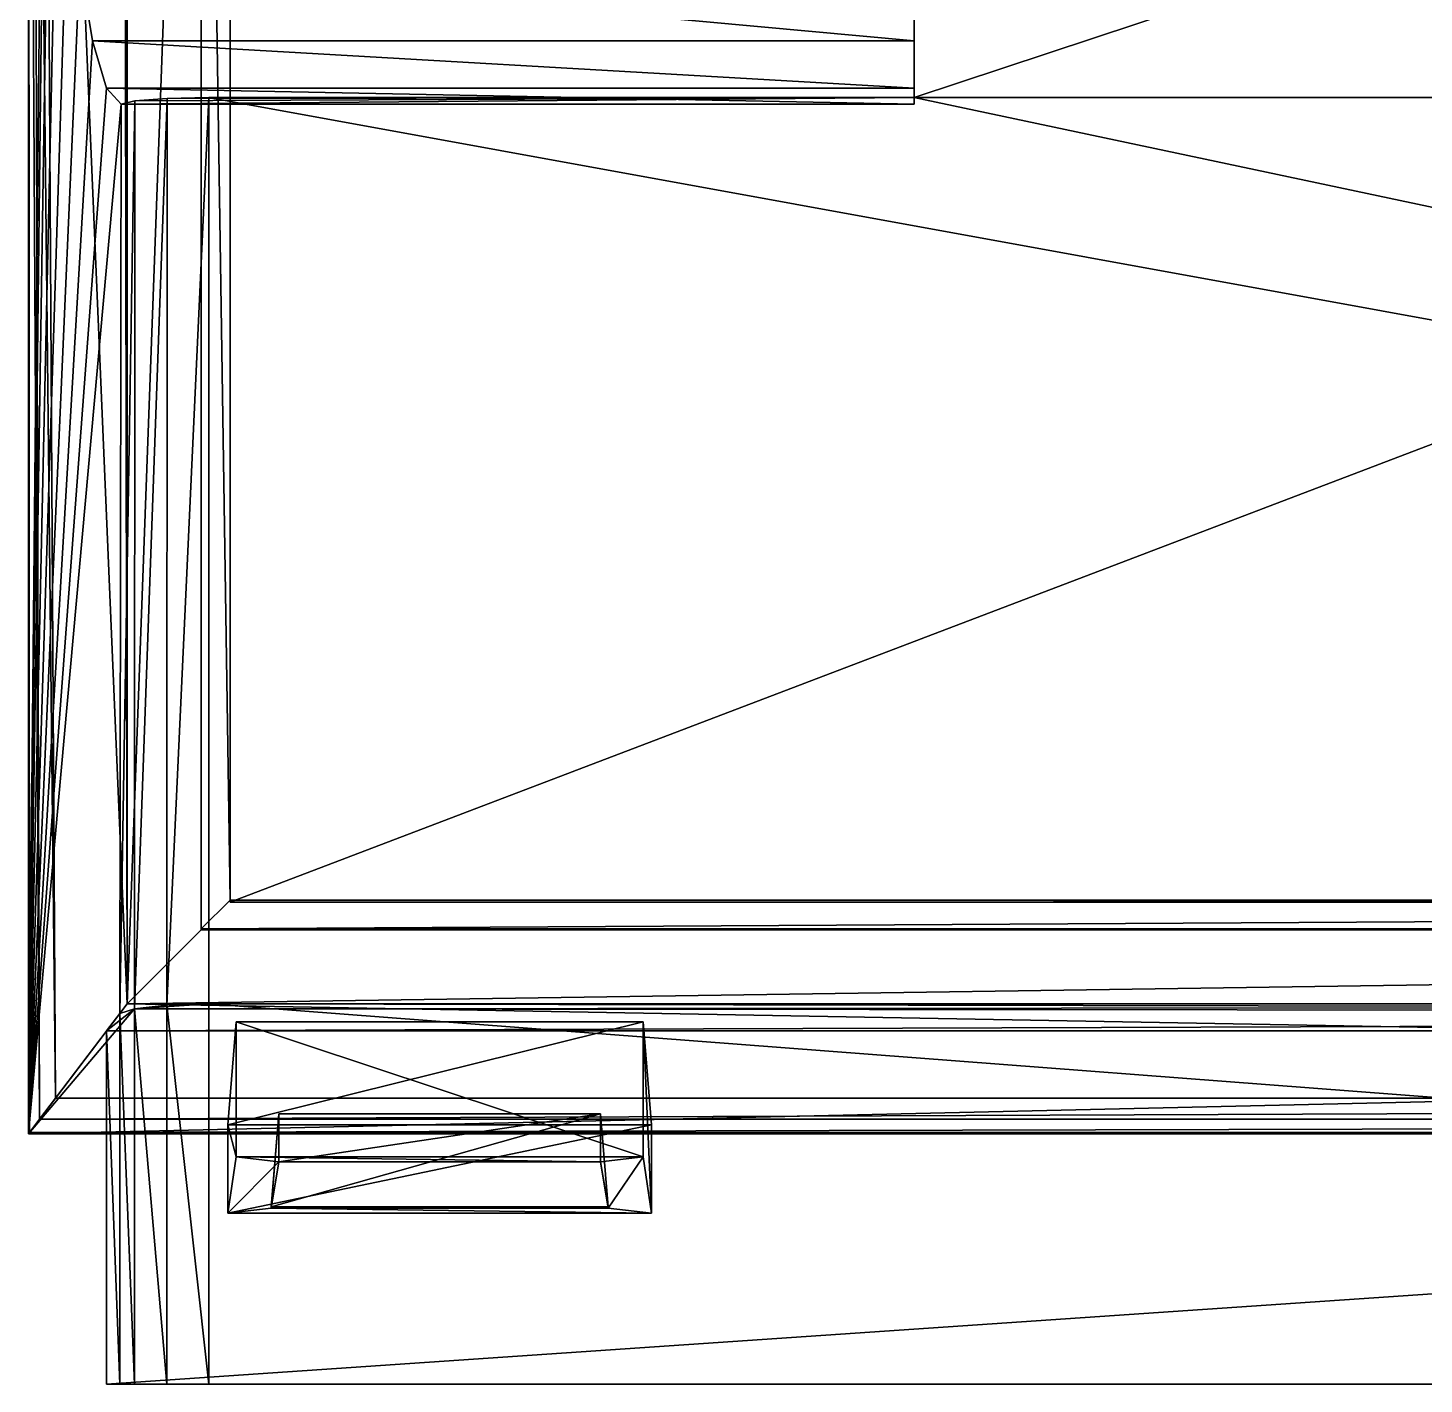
# Model space of a CAD drawing. Extents: x -2.45 to 2.44, y -4.51 to 4.52.
# Drawn here: x -2.187 to -1.047, y -4.508 to -3.4 of the extents above; entities that cross this region are included whole.
import ezdxf

# ---------------------------------------------------------------- set-up
doc = ezdxf.new("R2010")
doc.units = 0

msp = doc.modelspace()

# ---------------------------------------------------------------- linework, layer by layer
for points in [[(-1.4637, -2.4923, 0.634), (-1.4637, -3.4573, 0.634), (-1.4637, -3.4496, 0.8197)], [(-1.4637, -2.4923, 0.634), (-1.4637, -3.4496, 0.8197), (-1.4637, -3.3483, 1.0641)], [(-1.4637, -3.4573, 0.634), (-1.4637, -2.4923, 0.634), (1.4516, -2.4923, 0.634)], [(-1.4637, -3.4573, 0.634), (1.4516, -2.4923, 0.634), (1.4516, -3.4573, 0.634)], [(-1.4637, -2.4923, 0.634), (-1.4637, -3.4573, 0.634), (-1.4637, -3.4573, 0.634)], [(-1.4637, -2.4923, 0.634), (-1.4637, -3.4573, 0.634), (-1.4637, -2.4923, 0.634)], [(-2.1061, -4.1971, 1.756), (-2.1091, -2.5061, 1.8632), (-2.1746, -2.5779, 1.6481)], [(-2.1061, -4.1971, 1.756), (-2.1061, -2.5136, 1.8724), (-2.1091, -2.5061, 1.8632)], [(-2.0455, -2.5528, 1.8697), (-2.1061, -2.5136, 1.8724), (-2.1061, -4.1971, 1.756)], [(-2.1061, -2.5136, 1.8724), (-2.1061, -4.1971, 1.756), (-2.1061, -4.1971, 1.756)], [(-2.1061, -2.5136, 1.8724), (-2.1061, -4.1971, 1.756), (-2.1061, -2.5136, 1.8724)], [(-2.0455, -2.5528, 1.8697), (-2.0455, -4.1359, 1.7495), (-2.0455, -2.552, 1.859)], [(-2.022, -4.1125, 1.7511), (-2.022, -2.5755, 1.8573), (-2.0455, -2.552, 1.859)], [(-2.022, -4.1125, 1.7511), (-2.0455, -2.552, 1.859), (-2.0455, -4.1359, 1.7495)], [(-2.0455, -4.1359, 1.7495), (-2.0455, -2.552, 1.859), (-2.0455, -2.552, 1.859)], [(-2.0455, -4.1359, 1.7495), (-2.0455, -2.552, 1.859), (-2.0455, -4.1359, 1.7495)], [(-2.1061, -4.1971, 1.756), (-2.0455, -4.1367, 1.7602), (-2.0455, -2.5528, 1.8697)], [(-2.0455, -2.5528, 1.8697), (-2.0455, -4.1367, 1.7602), (-2.0455, -4.1359, 1.7495)], [(-2.0455, -4.1367, 1.7602), (-2.0455, -2.5528, 1.8697), (-2.0455, -2.5528, 1.8697)], [(-2.0455, -4.1367, 1.7602), (-2.0455, -2.5528, 1.8697), (-2.0455, -4.1367, 1.7602)], [(-2.022, -2.5755, 1.8573), (-2.022, -4.1125, 1.7511), (-2.022, -4.1142, 1.7573)], [(-2.022, -2.5755, 1.8573), (-2.022, -4.1142, 1.7573), (-2.022, -2.5772, 1.8635)], [(-2.022, -4.1125, 1.7511), (-2.022, -2.5755, 1.8573), (-2.022, -2.5755, 1.8573)], [(-2.022, -4.1125, 1.7511), (-2.022, -2.5755, 1.8573), (-2.022, -4.1125, 1.7511)], [(-2.1775, -4.2913, 1.6093), (-2.1826, -2.5866, 1.6115), (-2.187, -2.5914, 1.5685)], [(-2.1645, -4.2741, 1.6438), (-2.1746, -2.5779, 1.6481), (-2.1826, -2.5866, 1.6115)], [(-2.1645, -4.2741, 1.6438), (-2.1826, -2.5866, 1.6115), (-2.1775, -4.2913, 1.6093)], [(-2.1746, -2.5779, 1.6481), (-2.1645, -4.2741, 1.6438), (-2.1061, -4.1971, 1.756)], [(2.0098, -2.5772, 1.8635), (-2.022, -2.5772, 1.8635), (-2.022, -4.1142, 1.7573)], [(2.0098, -2.5772, 1.8635), (-2.022, -4.1142, 1.7573), (2.0098, -4.1142, 1.7573)], [(-2.022, -4.1142, 1.7573), (-2.022, -2.5772, 1.8635), (-2.022, -2.5772, 1.8635)], [(-2.022, -4.1142, 1.7573), (-2.022, -2.5772, 1.8635), (-2.022, -4.1142, 1.7573)], [(-2.1856, -4.302, 1.5679), (-2.187, -2.5914, 1.5685), (-2.1866, -2.591, 1.5308)], [(-2.1775, -4.2913, 1.6093), (-2.187, -2.5914, 1.5685), (-2.1856, -4.302, 1.5679)], [(-2.1866, -4.3033, 1.5308), (-2.1866, -2.591, 1.5308), (-2.1718, -2.7845, 1.3655)], [(-2.1856, -4.302, 1.5679), (-2.1866, -2.591, 1.5308), (-2.1866, -4.3033, 1.5308)], [(-2.1866, -4.3033, 1.5308), (-2.1718, -2.7845, 1.3655), (-2.1706, -2.9168, 1.3524)], [(-2.1866, -4.3033, 1.5308), (-2.1706, -2.9168, 1.3524), (-2.1671, -3.044, 1.3138)], [(-2.1866, -4.3033, 1.5308), (-2.1671, -3.044, 1.3138), (-2.1615, -3.1612, 1.2512)], [(-2.1866, -4.3033, 1.5308), (-2.1615, -3.1612, 1.2512), (-2.1539, -3.264, 1.1669)], [(-2.1539, -3.264, 1.1669), (-2.1447, -3.3483, 1.0641), (-2.1866, -4.3033, 1.5308)], [(-2.1447, -3.3483, 1.0641), (-2.1342, -3.411, 0.9469), (-2.1866, -4.3033, 1.5308)], [(-2.1447, -3.3483, 1.0641), (-1.4637, -3.3483, 1.0641), (-1.4637, -3.411, 0.9469)], [(-2.1447, -3.3483, 1.0641), (-1.4637, -3.411, 0.9469), (-2.1342, -3.411, 0.9469)], [(-2.1342, -3.411, 0.9469), (-2.1447, -3.3483, 1.0641), (-2.1447, -3.3483, 1.0641)], [(-2.1342, -3.411, 0.9469), (-2.1447, -3.3483, 1.0641), (-2.1342, -3.411, 0.9469)], [(-1.4637, -3.4496, 0.8197), (-1.4637, -3.411, 0.9469), (-1.4637, -3.3483, 1.0641)], [(-1.4637, -3.3483, 1.0641), (-1.4637, -3.411, 0.9469), (-1.4637, -3.411, 0.9469)], [(-1.4637, -3.3483, 1.0641), (-1.4637, -3.411, 0.9469), (-1.4637, -3.3483, 1.0641)], [(-2.1342, -3.411, 0.9469), (-2.1228, -3.4496, 0.8197), (-2.1866, -4.3033, 1.5308)], [(-2.1342, -3.411, 0.9469), (-1.4637, -3.411, 0.9469), (-1.4637, -3.4496, 0.8197)], [(-2.1342, -3.411, 0.9469), (-1.4637, -3.4496, 0.8197), (-2.1228, -3.4496, 0.8197)], [(-2.1228, -3.4496, 0.8197), (-2.1342, -3.411, 0.9469), (-2.1342, -3.411, 0.9469)], [(-2.1228, -3.4496, 0.8197), (-2.1342, -3.411, 0.9469), (-2.1228, -3.4496, 0.8197)], [(-1.4637, -3.411, 0.9469), (-1.4637, -3.4496, 0.8197), (-1.4637, -3.4496, 0.8197)], [(-1.4637, -3.411, 0.9469), (-1.4637, -3.4496, 0.8197), (-1.4637, -3.411, 0.9469)], [(-2.1228, -3.4496, 0.8197), (-2.1109, -3.4626, 0.6874), (-2.1866, -4.3033, 1.5308)], [(-2.1228, -3.4496, 0.8197), (-1.4637, -3.4496, 0.8197), (-1.4637, -3.4626, 0.6874)], [(-2.1228, -3.4496, 0.8197), (-1.4637, -3.4626, 0.6874), (-2.1109, -3.4626, 0.6874)], [(-2.1109, -3.4626, 0.6874), (-2.1228, -3.4496, 0.8197), (-2.1228, -3.4496, 0.8197)], [(-2.1109, -3.4626, 0.6874), (-2.1228, -3.4496, 0.8197), (-2.1109, -3.4626, 0.6874)], [(-1.4637, -3.4573, 0.634), (-1.4637, -3.4626, 0.6874), (-1.4637, -3.4496, 0.8197)], [(-1.4637, -3.4626, 0.6874), (-1.4637, -3.4496, 0.8197), (-1.4637, -3.4496, 0.8197)], [(-1.4637, -3.4626, 0.6874), (-1.4637, -3.4496, 0.8197), (-1.4637, -3.4626, 0.6874)], [(-2.1109, -3.4626, 0.6874), (-2.1121, -4.205, 0.7005), (-2.1866, -4.3033, 1.5308)], [(-2.1121, -4.205, 0.7005), (-2.1109, -3.4626, 0.6874), (-2.0996, -3.46, 0.6607)], [(-2.1121, -4.205, 0.7005), (-2.0996, -3.46, 0.6607), (-2.1001, -4.2011, 0.6672)], [(-2.1109, -3.4626, 0.6874), (-2.1109, -3.4626, 0.6874), (-2.1121, -4.205, 0.7005)], [(-2.1109, -3.4626, 0.6874), (-1.4637, -3.4626, 0.6874), (-1.4637, -3.4573, 0.634)], [(-2.0996, -3.46, 0.6607), (-2.1109, -3.4626, 0.6874), (-1.4637, -3.4573, 0.634)], [(-2.0996, -3.46, 0.6607), (-2.1109, -3.4626, 0.6874), (-2.1109, -3.4626, 0.6874)], [(-2.1109, -3.4626, 0.6874), (-2.0996, -3.46, 0.6607), (-2.0996, -3.46, 0.6607)], [(-2.1109, -3.4626, 0.6874), (-2.0996, -3.46, 0.6607), (-2.1109, -3.4626, 0.6874)], [(-2.1109, -3.4626, 0.6874), (-2.1109, -3.4626, 0.6874), (-2.1109, -3.4626, 0.6874)], [(-2.1109, -3.4626, 0.6874), (-2.1109, -3.4626, 0.6874), (-2.1109, -3.4626, 0.6874)], [(-2.1001, -4.2011, 0.6672), (-2.0996, -3.46, 0.6607), (-2.0734, -3.458, 0.6412)], [(-2.1001, -4.2011, 0.6672), (-2.0734, -3.458, 0.6412), (-2.0735, -4.1982, 0.6429)], [(-1.4637, -3.4573, 0.634), (-2.0734, -3.458, 0.6412), (-2.0996, -3.46, 0.6607)], [(-2.0996, -3.46, 0.6607), (-2.0734, -3.458, 0.6412), (-2.0734, -3.458, 0.6412)], [(-2.0996, -3.46, 0.6607), (-2.0734, -3.458, 0.6412), (-2.0996, -3.46, 0.6607)], [(-2.0735, -4.1982, 0.6429), (-2.0734, -3.458, 0.6412), (-2.0394, -3.4573, 0.634)], [(-2.0735, -4.1982, 0.6429), (-2.0394, -3.4573, 0.634), (-2.0394, -4.1971, 0.634)], [(-1.4637, -3.4573, 0.634), (-2.0394, -3.4573, 0.634), (-2.0734, -3.458, 0.6412)], [(-2.0734, -3.458, 0.6412), (-2.0394, -3.4573, 0.634), (-2.0394, -3.4573, 0.634)], [(-2.0734, -3.458, 0.6412), (-2.0394, -3.4573, 0.634), (-2.0734, -3.458, 0.6412)], [(2.0272, -4.1971, 0.634), (-2.0394, -4.1971, 0.634), (-2.0394, -3.4573, 0.634)], [(2.0272, -4.1971, 0.634), (-2.0394, -3.4573, 0.634), (-1.4637, -3.4573, 0.634)], [(-2.0394, -3.4573, 0.634), (-1.4637, -3.4573, 0.634), (-1.4637, -3.4573, 0.634)], [(-2.0394, -3.4573, 0.634), (-1.4637, -3.4573, 0.634), (-2.0394, -3.4573, 0.634)], [(2.0272, -4.1971, 0.634), (-1.4637, -3.4573, 0.634), (1.4516, -3.4573, 0.634)], [(-1.4637, -3.4573, 0.634), (-1.4637, -3.4573, 0.634), (-1.4637, -3.4573, 0.634)], [(-1.4637, -3.4626, 0.6874), (-1.4637, -3.4573, 0.634), (-1.4637, -3.4573, 0.634)], [(-1.4637, -3.4626, 0.6874), (-1.4637, -3.4573, 0.634), (-1.4637, -3.4626, 0.6874)], [(2.0098, -4.1125, 1.7511), (-2.022, -4.1125, 1.7511), (-2.0455, -4.1359, 1.7495)], [(2.0098, -4.1125, 1.7511), (-2.0455, -4.1359, 1.7495), (2.0333, -4.1359, 1.7495)], [(-2.022, -4.1125, 1.7511), (2.0098, -4.1125, 1.7511), (2.0098, -4.1142, 1.7573)], [(-2.022, -4.1125, 1.7511), (2.0098, -4.1142, 1.7573), (-2.022, -4.1142, 1.7573)], [(-2.022, -4.1125, 1.7511), (-2.022, -4.1125, 1.7511), (-2.022, -4.1125, 1.7511)], [(2.0098, -4.1125, 1.7511), (-2.022, -4.1125, 1.7511), (-2.022, -4.1125, 1.7511)], [(2.0098, -4.1125, 1.7511), (-2.022, -4.1125, 1.7511), (2.0098, -4.1125, 1.7511)], [(-2.022, -4.1125, 1.7511), (-2.022, -4.1142, 1.7573), (-2.022, -4.1142, 1.7573)], [(-2.022, -4.1125, 1.7511), (-2.022, -4.1142, 1.7573), (-2.022, -4.1125, 1.7511)], [(-2.022, -4.1142, 1.7573), (-2.022, -4.1142, 1.7573), (-2.022, -4.1142, 1.7573)], [(2.0098, -4.1142, 1.7573), (-2.022, -4.1142, 1.7573), (-2.022, -4.1142, 1.7573)], [(2.0098, -4.1142, 1.7573), (-2.022, -4.1142, 1.7573), (2.0098, -4.1142, 1.7573)], [(2.0333, -4.1367, 1.7602), (-2.0455, -4.1367, 1.7602), (-2.1061, -4.1971, 1.756)], [(2.0333, -4.1367, 1.7602), (-2.1061, -4.1971, 1.756), (2.0939, -4.1971, 1.756)], [(-2.0455, -4.1359, 1.7495), (-2.0455, -4.1359, 1.7495), (-2.0455, -4.1359, 1.7495)], [(-2.0455, -4.1367, 1.7602), (-2.0455, -4.1359, 1.7495), (-2.0455, -4.1359, 1.7495)], [(-2.0455, -4.1367, 1.7602), (-2.0455, -4.1359, 1.7495), (-2.0455, -4.1367, 1.7602)], [(2.0333, -4.1359, 1.7495), (-2.0455, -4.1359, 1.7495), (-2.0455, -4.1359, 1.7495)], [(2.0333, -4.1359, 1.7495), (-2.0455, -4.1359, 1.7495), (2.0333, -4.1359, 1.7495)], [(-2.0455, -4.1367, 1.7602), (2.0333, -4.1367, 1.7602), (2.0333, -4.1359, 1.7495)], [(-2.0455, -4.1367, 1.7602), (2.0333, -4.1359, 1.7495), (-2.0455, -4.1359, 1.7495)], [(-2.0455, -4.1367, 1.7602), (-2.0455, -4.1367, 1.7602), (-2.0455, -4.1367, 1.7602)], [(-2.0455, -4.1367, 1.7602), (2.0333, -4.1367, 1.7602), (2.0333, -4.1367, 1.7602)], [(-2.0455, -4.1367, 1.7602), (2.0333, -4.1367, 1.7602), (-2.0455, -4.1367, 1.7602)], [(-2.1866, -4.3033, 1.5308), (-2.1121, -4.205, 0.7005), (-2.1001, -4.2011, 0.6672)], [(2.0999, -4.205, 0.7005), (-2.1866, -4.3033, 1.5308), (-2.1001, -4.2011, 0.6672)], [(2.0999, -4.205, 0.7005), (2.1744, -4.3033, 1.5308), (-2.1866, -4.3033, 1.5308)], [(-2.1866, -4.3033, 1.5308), (-2.1121, -4.205, 0.7005), (-2.1121, -4.205, 0.7005)], [(-2.1866, -4.3033, 1.5308), (-2.1121, -4.205, 0.7005), (-2.1866, -4.3033, 1.5308)], [(2.1523, -4.2741, 1.6438), (-2.1061, -4.1971, 1.756), (-2.1645, -4.2741, 1.6438)], [(-2.1645, -4.2741, 1.6438), (-2.1061, -4.1971, 1.756), (-2.1061, -4.1971, 1.756)], [(-2.1645, -4.2741, 1.6438), (-2.1061, -4.1971, 1.756), (-2.1645, -4.2741, 1.6438)], [(-2.1001, -4.2011, 0.6672), (-2.1121, -4.205, 0.7005), (-2.1228, -4.2192, 0.8204)], [(-2.1001, -4.2011, 0.6672), (-2.1228, -4.2192, 0.8204), (2.0999, -4.205, 0.7005)], [(-2.1228, -4.2192, 0.8204), (2.1106, -4.2192, 0.8204), (2.0999, -4.205, 0.7005)], [(-2.1228, -4.2192, 0.8204), (-2.1121, -4.205, 0.7005), (-2.1121, -4.5075, 0.6928)], [(-2.1001, -4.2011, 0.6672), (-2.1121, -4.205, 0.7005), (-2.1121, -4.205, 0.7005)], [(-2.1001, -4.2011, 0.6672), (-2.1121, -4.205, 0.7005), (-2.1001, -4.2011, 0.6672)], [(-2.1121, -4.205, 0.7005), (-2.1001, -4.2011, 0.6672), (-2.1001, -4.5075, 0.6595)], [(-2.1121, -4.205, 0.7005), (-2.1001, -4.5075, 0.6595), (-2.1121, -4.5075, 0.6928)], [(2.1523, -4.2741, 1.6438), (2.0939, -4.1971, 1.756), (-2.1061, -4.1971, 1.756)], [(-2.1061, -4.1971, 1.756), (-2.1061, -4.1971, 1.756), (-2.1061, -4.1971, 1.756)], [(2.0939, -4.1971, 1.756), (-2.1061, -4.1971, 1.756), (-2.1061, -4.1971, 1.756)], [(2.0939, -4.1971, 1.756), (-2.1061, -4.1971, 1.756), (2.0939, -4.1971, 1.756)], [(-2.1001, -4.2011, 0.6672), (-2.0735, -4.1982, 0.6429), (-2.0394, -4.1971, 0.634)], [(2.0999, -4.205, 0.7005), (-2.1001, -4.2011, 0.6672), (-2.0394, -4.1971, 0.634)], [(-2.0394, -4.1971, 0.634), (-2.0735, -4.1982, 0.6429), (-2.1001, -4.2011, 0.6672)], [(2.0614, -4.1982, 0.6429), (-2.0394, -4.1971, 0.634), (-2.1001, -4.2011, 0.6672)], [(-2.0735, -4.1982, 0.6429), (-2.1001, -4.2011, 0.6672), (-2.1001, -4.2011, 0.6672)], [(-2.0735, -4.1982, 0.6429), (-2.1001, -4.2011, 0.6672), (-2.0735, -4.1982, 0.6429)], [(-2.1001, -4.2011, 0.6672), (2.0999, -4.205, 0.7005), (2.0614, -4.1982, 0.6429)], [(-2.1001, -4.2011, 0.6672), (-2.0735, -4.1982, 0.6429), (-2.0735, -4.5075, 0.6352)], [(-2.1001, -4.2011, 0.6672), (-2.0735, -4.5075, 0.6352), (-2.1001, -4.5075, 0.6595)], [(-2.0394, -4.1971, 0.634), (-2.0735, -4.1982, 0.6429), (-2.0735, -4.1982, 0.6429)], [(-2.0394, -4.1971, 0.634), (-2.0735, -4.1982, 0.6429), (-2.0394, -4.1971, 0.634)], [(-2.0735, -4.1982, 0.6429), (-2.0394, -4.1971, 0.634), (-2.0394, -4.5075, 0.6263)], [(-2.0735, -4.1982, 0.6429), (-2.0394, -4.5075, 0.6263), (-2.0735, -4.5075, 0.6352)], [(-2.0394, -4.1971, 0.634), (2.0272, -4.1971, 0.634), (2.0614, -4.1982, 0.6429)], [(-2.0394, -4.1971, 0.634), (2.0614, -4.1982, 0.6429), (2.0999, -4.205, 0.7005)], [(-2.0394, -4.1971, 0.634), (2.0272, -4.1971, 0.634), (2.0272, -4.1971, 0.634)], [(-2.0394, -4.1971, 0.634), (2.0272, -4.1971, 0.634), (-2.0394, -4.1971, 0.634)], [(2.0614, -4.1982, 0.6429), (2.0272, -4.1971, 0.634), (-2.0394, -4.1971, 0.634)], [(-2.0394, -4.1971, 0.634), (2.0272, -4.1971, 0.634), (2.0272, -4.5075, 0.6263)], [(-2.0394, -4.1971, 0.634), (2.0272, -4.5075, 0.6263), (-2.0394, -4.5075, 0.6263)], [(-1.6849, -4.2117, 0.8676), (-2.0169, -4.2117, 0.8676), (-2.0237, -4.2958, 1.5781)], [(-1.6849, -4.2117, 0.8676), (-2.0237, -4.2958, 1.5781), (-1.6781, -4.2958, 1.5781)], [(-2.0237, -4.2958, 1.5781), (-2.0169, -4.2117, 0.8676), (-2.0169, -4.3221, 0.8566)], [(-2.0169, -4.2117, 0.8676), (-1.6849, -4.2117, 0.8676), (-1.6849, -4.3221, 0.8566)], [(-2.0169, -4.2117, 0.8676), (-1.6849, -4.3221, 0.8566), (-2.0169, -4.3221, 0.8566)], [(-1.6849, -4.2117, 0.8676), (-1.6781, -4.2958, 1.5781), (-1.6781, -4.3681, 1.5671)], [(-1.6849, -4.2117, 0.8676), (-1.6781, -4.3681, 1.5671), (-1.6849, -4.3221, 0.8566)], [(2.1106, -4.2192, 0.8204), (-2.1228, -4.2192, 0.8204), (-2.1228, -4.5075, 0.8127)], [(2.1106, -4.2192, 0.8204), (-2.1228, -4.5075, 0.8127), (2.1106, -4.5075, 0.8127)], [(-2.1228, -4.2192, 0.8204), (-2.1121, -4.5075, 0.6928), (-2.1228, -4.5075, 0.8127)], [(-2.1775, -4.2913, 1.6093), (2.1653, -4.2913, 1.6093), (2.1523, -4.2741, 1.6438)], [(-2.1775, -4.2913, 1.6093), (2.1523, -4.2741, 1.6438), (-2.1645, -4.2741, 1.6438)], [(-2.1645, -4.2741, 1.6438), (-2.1775, -4.2913, 1.6093), (-2.1775, -4.2913, 1.6093)], [(-2.1645, -4.2741, 1.6438), (-2.1775, -4.2913, 1.6093), (-2.1645, -4.2741, 1.6438)], [(-2.1856, -4.302, 1.5679), (2.1735, -4.302, 1.5679), (2.1653, -4.2913, 1.6093)], [(-2.1856, -4.302, 1.5679), (2.1653, -4.2913, 1.6093), (-2.1775, -4.2913, 1.6093)], [(-2.1775, -4.2913, 1.6093), (-2.1856, -4.302, 1.5679), (-2.1856, -4.302, 1.5679)], [(-2.1775, -4.2913, 1.6093), (-2.1856, -4.302, 1.5679), (-2.1775, -4.2913, 1.6093)], [(-1.6781, -4.2958, 1.5781), (-2.0237, -4.2958, 1.5781), (-2.0237, -4.3681, 1.5671)], [(-1.6781, -4.2958, 1.5781), (-2.0237, -4.3681, 1.5671), (-1.6781, -4.3681, 1.5671)], [(-2.0237, -4.2958, 1.5781), (-2.0169, -4.3221, 0.8566), (-2.0237, -4.3681, 1.5671)], [(-1.7196, -4.2868, 0.894), (-1.7135, -4.3627, 1.5349), (-1.9884, -4.3627, 1.5349)], [(-1.7196, -4.2868, 0.894), (-1.9884, -4.3627, 1.5349), (-1.9822, -4.2868, 0.894)], [(-1.9884, -4.364, 1.5323), (-1.9822, -4.3262, 0.8914), (-1.9822, -4.2868, 0.894)], [(-1.9884, -4.364, 1.5323), (-1.9822, -4.2868, 0.894), (-1.9884, -4.3627, 1.5349)], [(-1.9822, -4.3262, 0.8914), (-1.7196, -4.3262, 0.8914), (-1.7196, -4.2868, 0.894)], [(-1.9822, -4.3262, 0.8914), (-1.7196, -4.2868, 0.894), (-1.9822, -4.2868, 0.894)], [(-1.7196, -4.3262, 0.8914), (-1.7135, -4.3627, 1.5349), (-1.7196, -4.2868, 0.894)], [(-2.1866, -4.3033, 1.5308), (2.1744, -4.3033, 1.5308), (2.1735, -4.302, 1.5679)], [(-2.1866, -4.3033, 1.5308), (2.1735, -4.302, 1.5679), (-2.1856, -4.302, 1.5679)], [(-2.1856, -4.302, 1.5679), (-2.1866, -4.3033, 1.5308), (-2.1866, -4.3033, 1.5308)], [(-2.1856, -4.302, 1.5679), (-2.1866, -4.3033, 1.5308), (-2.1856, -4.302, 1.5679)], [(-1.9822, -4.3262, 0.8914), (-2.0237, -4.3681, 1.5671), (-2.0169, -4.3221, 0.8566)], [(-1.9822, -4.3262, 0.8914), (-1.9884, -4.364, 1.5323), (-2.0237, -4.3681, 1.5671)], [(-1.7196, -4.3262, 0.8914), (-1.9822, -4.3262, 0.8914), (-2.0169, -4.3221, 0.8566)], [(-1.7196, -4.3262, 0.8914), (-2.0169, -4.3221, 0.8566), (-1.6849, -4.3221, 0.8566)], [(-1.7135, -4.364, 1.5323), (-1.7196, -4.3262, 0.8914), (-1.6849, -4.3221, 0.8566)], [(-1.7196, -4.3262, 0.8914), (-1.7135, -4.364, 1.5323), (-1.7135, -4.3627, 1.5349)], [(-1.7135, -4.364, 1.5323), (-1.6849, -4.3221, 0.8566), (-1.6781, -4.3681, 1.5671)], [(-1.9884, -4.364, 1.5323), (-1.6781, -4.3681, 1.5671), (-2.0237, -4.3681, 1.5671)], [(-1.7135, -4.364, 1.5323), (-1.9884, -4.364, 1.5323), (-1.9884, -4.3627, 1.5349)], [(-1.7135, -4.364, 1.5323), (-1.9884, -4.3627, 1.5349), (-1.7135, -4.3627, 1.5349)], [(-1.9884, -4.364, 1.5323), (-1.7135, -4.364, 1.5323), (-1.6781, -4.3681, 1.5671)], [(2.0999, -4.5075, 0.6928), (2.1106, -4.5075, 0.8127), (-2.1228, -4.5075, 0.8127)], [(-2.1228, -4.5075, 0.8127), (-2.1121, -4.5075, 0.6928), (-2.1001, -4.5075, 0.6595)], [(2.0999, -4.5075, 0.6928), (-2.1228, -4.5075, 0.8127), (-2.1001, -4.5075, 0.6595)], [(-2.1001, -4.5075, 0.6595), (-2.0735, -4.5075, 0.6352), (-2.0394, -4.5075, 0.6263)], [(2.0999, -4.5075, 0.6928), (-2.1001, -4.5075, 0.6595), (-2.0394, -4.5075, 0.6263)], [(-2.0394, -4.5075, 0.6263), (2.0272, -4.5075, 0.6263), (2.0614, -4.5075, 0.6352)], [(-2.0394, -4.5075, 0.6263), (2.0614, -4.5075, 0.6352), (2.0999, -4.5075, 0.6928)]]:
    msp.add_3dface(points)

doc.saveas('drawing.dxf')
